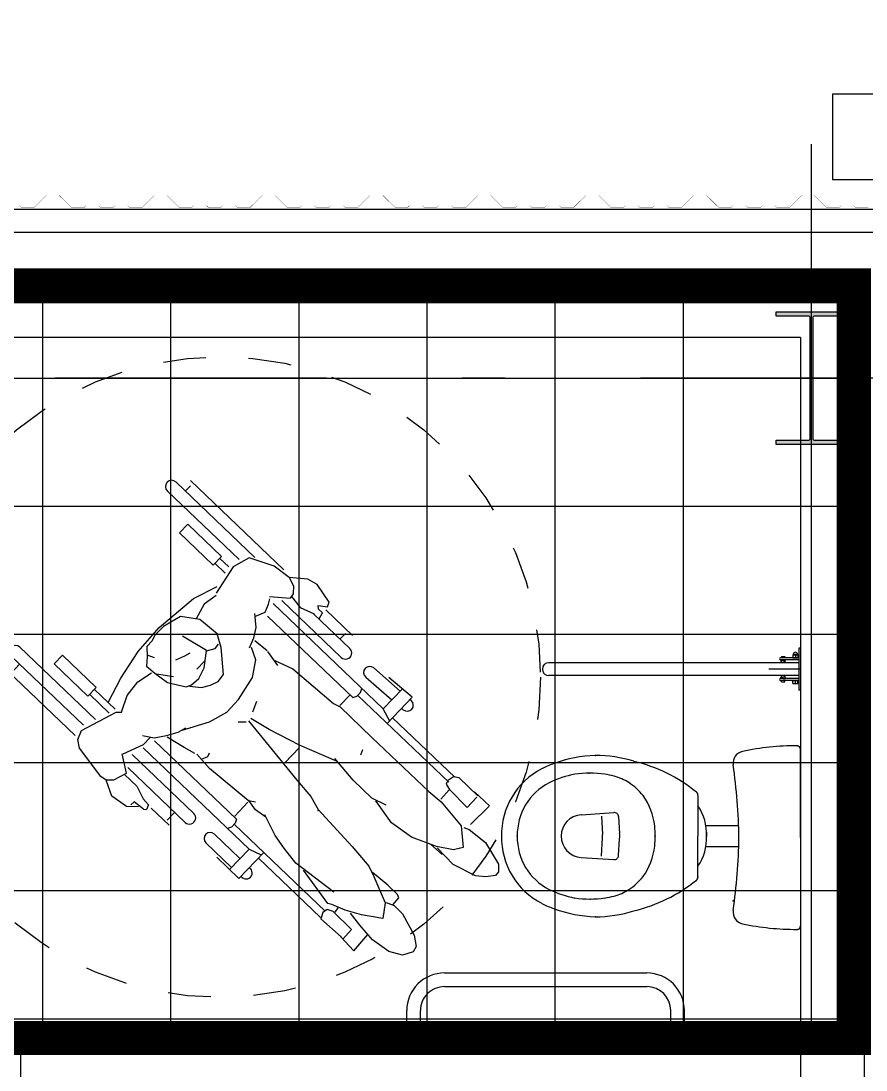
# Model space of a CAD drawing. Header units: millimetres. Extents: x -77 to 207, y -160 to 187.
# Drawn here: x -1.851 to 0.128, y 27.78 to 30.236 of the extents above; entities that cross this region are included whole.
import ezdxf
from ezdxf.xclip import XClip

# ---------------------------------------------------------------- set-up
doc = ezdxf.new("R2010")
doc.units = ezdxf.units.MM
doc.header["$LTSCALE"] = 0.1
doc.linetypes.add('X REF - ANELO INST bind$0$X REF - ANELO$0$DASHDOT2', pattern=[12.7, 6.35, -3.175, 0, -3.175])
doc.linetypes.add('X REF - ANELO INST bind$0$X REF - ANELO$0$HIDDEN2', pattern=[0.1875, 0.125, -0.0625])
for name, color, linetype in [('C03 PRY comun+papel kraft', 192, 'Continuous'), ('X REF - ANELO INST bind$0$X REF - ANELO EXT$0$E-REJILLAS', 8, 'Continuous'), ('X REF - ANELO INST bind$0$X REF - ANELO$0$A-CHAPA TRAPEZOIDAL', 8, 'Continuous'), ('X REF - ANELO INST bind$0$X REF - ANELO$0$A-LADRILLO HUECO 12', 7, 'Continuous'), ('X REF - ANELO INST bind$0$X REF - ANELO$0$E-GENERAL', 8, 'Continuous'), ('X REF - ANELO INST bind$0$X REF - ANELO$0$E-SANITARIO', 8, 'Continuous'), ('X REF - ANELO INST bind$0$X REF - ANELO$0$MET-COLUMNA METALICA', 7, 'Continuous'), ('X REF - ANELO INST bind$0$X REF - ANELO$0$MET-CORREAS DE CV', 7, 'Continuous'), ('X REF - ANELO INST bind$0$X REF - ANELO$0$MET-EJE CABRIADAS', 8, 'X REF - ANELO INST bind$0$X REF - ANELO$0$DASHDOT2'), ('X REF - ANELO INST bind$0$X REF - ANELO$0$MET-LANA VIDRIO', 8, 'Continuous')]:
    doc.layers.add(name, color=color, linetype=linetype)
doc.linetypes.add('X REF - ANELO INST bind$0$X REF - ANELO$0$REFERENCIAL CORTE TRANSVERSAL WM$0$BATTING', pattern='A,0.00254,-2.54,[134,ltypeshp.shx,S=2.54,R=0,X=-2.54,Y=0],-5.08,[134,ltypeshp.shx,S=2.54,R=180,X=2.54,Y=0],-2.54', length=10.16254)

# ---------------------------------------------------------------- blocks, each defined once
blk = doc.blocks.new('X REF - ANELO INST bind$0$X REF - ANELO$0$CMETP')
at = {"layer": 'X REF - ANELO INST bind$0$X REF - ANELO$0$MET-COLUMNA METALICA'}
blk.add_hatch(color=256, dxfattribs=at).paths.add_polyline_path([(-0.0825, 0), (-0.0825, 0.0097), (-0.0073, 0.0097, 0.414214), (-0.0029, 0.0141), (-0.0029, 0.2958, 0.414214), (-0.0073, 0.3002), (-0.0825, 0.3002), (-0.0825, 0.31), (0.0825, 0.31), (0.0825, 0.3002), (0.0073, 0.3002, 0.414214), (0.0029, 0.2958), (0.0029, 0.0141, 0.414214), (0.0073, 0.0097), (0.0825, 0.0097), (0.0825, 0)])
blk.add_lwpolyline([(0.0825, 0.3002), (0.0825, 0.31), (-0.0825, 0.31), (-0.0825, 0.3002), (-0.0073, 0.3002, -0.414214), (-0.0029, 0.2958), (-0.0029, 0.0141, -0.414214), (-0.0073, 0.0097), (-0.0825, 0.0097), (-0.0825, 0), (0.0825, 0), (0.0825, 0.0097), (0.0073, 0.0097, -0.414214), (0.0029, 0.0141), (0.0029, 0.2958, -0.414214), (0.0073, 0.3002)], format="xyb", close=True, dxfattribs=at)
blk = doc.blocks.new('X REF - ANELO INST bind$0$X REF - ANELO$0$PEPLN005')
at = {"layer": 'X REF - ANELO INST bind$0$X REF - ANELO$0$E-GENERAL'}
for p, q in [((-0.1257, 0.3327), (-0.1594, 0.305)), ((-0.1009, 0.339), (-0.1257, 0.3327)), ((-0.0521, 0.3281), (-0.1009, 0.339)), ((-0.047, 0.3173), (-0.0521, 0.3281)), ((-0.1807, 0.3097), (-0.4835, 0.3097)), ((-0.475, 0.3002), (-0.475, 0.2843)), ((-0.2034, 0.3002), (-0.2591, 0.2734)), ((-0.1594, 0.305), (-0.2034, 0.3002)), ((-0.1594, 0.305), (-0.1386, 0.2981)), ((-0.1386, 0.2981), (-0.1265, 0.2839)), ((-0.0653, 0.3047), (-0.047, 0.3173)), ((-0.0587, 0.2988), (-0.0653, 0.3047)), ((-0.0459, 0.299), (-0.0587, 0.2988)), ((-0.0421, 0.2837), (-0.0459, 0.299)), ((0.0415, 0.3097), (-0.045, 0.3097)), ((0.0262, 0.2828), (0.0262, 0.3013)), ((0.2423, 0.3014), (0.1707, 0.2975)), ((0.2123, 0.235), (0.2123, 0.2998)), ((0.2423, 0.2168), (0.2423, 0.3014)), ((-0.5055, 0.2835), (-0.2504, 0.2835)), ((-0.2591, 0.2734), (-0.2719, 0.2325)), ((-0.1618, 0.2413), (-0.1242, 0.272)), ((-0.1265, 0.2839), (-0.1242, 0.272)), ((-0.1248, 0.2769), (-0.0925, 0.2722)), ((-0.0925, 0.2722), (-0.0585, 0.2839)), ((-0.0595, 0.2835), (0.0579, 0.2835)), ((0.2123, 0.2929), (0.1297, 0.289)), ((0.2462, 0.2944), (0.2423, 0.2943)), ((-0.2732, 0.2543), (-0.5055, 0.2543)), ((0.0579, 0.2543), (-0.1348, 0.2543)), ((0.131, 0.2607), (0.2122, 0.2644)), ((0.2423, 0.2658), (0.2475, 0.2661)), ((-0.4173, 0.2314), (-0.4173, 0.2033)), ((-0.3082, 0.2314), (-0.4173, 0.2314)), ((-0.3082, 0.2033), (-0.3082, 0.2314)), ((-0.3075, 0.2254), (-0.2789, 0.2254)), ((-0.2719, 0.2325), (-0.258, 0.1604)), ((-0.1517, 0.2268), (-0.1579, 0.2375)), ((-0.1439, 0.2074), (-0.1517, 0.2268)), ((0.2123, 0.235), (-0.1448, 0.235)), ((0.1472, 0.2262), (0.1425, 0.235)), ((0.1472, 0.2137), (0.1472, 0.2262)), ((0.2126, 0.2348), (0.2418, 0.225)), ((0.4438, 0.2352), (0.2423, 0.2352)), ((0.4412, 0.2342), (0.4376, 0.2175)), ((0.4522, 0.2416), (0.4412, 0.2342)), ((0.513, 0.2408), (0.4522, 0.2416)), ((0.5488, 0.2435), (0.5007, 0.2428)), ((0.5137, 0.2041), (0.5135, 0.2369)), ((0.5489, 0.2424), (0.5465, 0.1808)), ((-0.4173, 0.2033), (-0.3082, 0.2033)), ((-0.3081, 0.209), (-0.2746, 0.209)), ((-0.1543, 0.1837), (-0.1439, 0.2074)), ((-0.1334, 0.2049), (0.1425, 0.2049)), ((0.1329, 0.1705), (0.1333, 0.2051)), ((0.1425, 0.2049), (0.1472, 0.2137)), ((0.1476, 0.2171), (0.4416, 0.2171)), ((0.4379, 0.2165), (0.4406, 0.2094)), ((0.4406, 0.2094), (0.4551, 0.206)), ((0.5137, 0.2041), (0.4551, 0.206)), ((0.4552, 0.2048), (0.4559, 0.1753)), ((-0.2875, 0.1146), (-0.2667, 0.1738)), ((-0.1343, 0.167), (-0.1593, 0.1885)), ((0.553, 0.1701), (0.6019, 0.1747)), ((0.6019, 0.1747), (0.6586, 0.1588)), ((-0.2539, 0.157), (-0.2607, 0.1225)), ((-0.1216, 0.1463), (-0.1343, 0.167)), ((-0.0497, 0.1416), (-0.0056, 0.1562)), ((-0.0056, 0.1562), (0.1192, 0.1639)), ((0.1192, 0.1639), (0.1362, 0.1692)), ((0.1362, 0.1692), (0.2395, 0.168)), ((0.2395, 0.168), (0.4232, 0.1696)), ((0.4232, 0.1696), (0.4609, 0.1715)), ((0.4609, 0.1715), (0.5329, 0.1635)), ((0.5329, 0.1635), (0.5721, 0.1299)), ((0.5409, 0.1649), (0.553, 0.1701)), ((0.6586, 0.1588), (0.6711, 0.1458)), ((-0.1126, 0.122), (-0.1216, 0.1463)), ((-0.1155, 0.1429), (-0.0789, 0.1462)), ((-0.083, 0.1118), (-0.1103, 0.1259)), ((-0.0764, 0.1448), (-0.037, 0.1373)), ((0.2438, 0.1324), (0.2489, 0.1203)), ((0.5721, 0.1299), (0.5592, 0.11)), ((0.6715, 0.1348), (0.6581, 0.1171)), ((0.6711, 0.1458), (0.6715, 0.1348)), ((-0.2988, 0.01), (-0.2875, 0.1146)), ((-0.2607, 0.1225), (-0.25, 0.0846)), ((-0.0602, 0.0766), (-0.083, 0.1118)), ((0.5592, 0.11), (0.5254, 0.0886)), ((0.6389, 0.102), (0.5829, 0.085)), ((0.6581, 0.1171), (0.6389, 0.102)), ((-0.2428, 0.0897), (-0.2804, 0.0633)), ((-0.1904, 0.0933), (-0.2428, 0.0897)), ((-0.1614, 0.0765), (-0.1904, 0.0933)), ((-0.1699, 0.0653), (-0.1712, 0.0785)), ((-0.1133, 0.0346), (-0.1614, 0.0765)), ((-0.0476, 0.017), (-0.0602, 0.0766)), ((0.373, 0.0769), (0.3374, 0.0661)), ((0.5254, 0.0886), (0.4672, 0.0639)), ((0.5473, 0.0843), (0.5109, 0.0825)), ((0.5829, 0.085), (0.5283, 0.0877)), ((-0.2804, 0.0633), (-0.2927, 0.0189)), ((-0.1806, 0.047), (-0.1699, 0.0653)), ((0.2178, 0.071), (0.1293, 0.0381)), ((0.2771, 0.0659), (0.2104, 0.0727)), ((0.3374, 0.0661), (0.2771, 0.0659)), ((0.4105, 0.056), (0.3481, 0.0675)), ((0.4672, 0.0639), (0.4105, 0.056)), ((-0.1814, 0.0475), (-0.2453, 0.033)), ((-0.1568, 0.0146), (-0.1806, 0.047)), ((-0.1673, 0.0007), (-0.1671, 0.0276)), ((-0.1113, 0.0142), (-0.1133, 0.0346)), ((-0.0139, 0.0423), (-0.0036, 0.018)), ((0.1293, 0.0381), (0.0528, 0.0154)), ((0.133, -0.0157), (0.1333, 0.0344)), ((-0.2947, -0.0644), (-0.2988, 0.01)), ((-0.2927, 0.0189), (-0.2934, -0.0094)), ((-0.2181, -0.0175), (-0.209, 0.0036)), ((-0.209, 0.0036), (-0.205, 0.0174)), ((-0.1488, -0.0122), (-0.1568, 0.0146)), ((-0.1182, -0.0041), (-0.1113, 0.0142)), ((-0.0467, -0.0235), (-0.0476, 0.017)), ((0.0528, 0.0154), (0.0041, 0.0046)), ((-0.2934, -0.0094), (-0.2891, -0.0235)), ((-0.2891, -0.0235), (-0.2888, -0.0422)), ((-0.1523, -0.0403), (-0.13, -0.0229)), ((-0.1508, -0.0343), (-0.1488, -0.0122)), ((-0.13, -0.0229), (-0.1182, -0.0041)), ((-0.0604, -0.0679), (-0.0467, -0.0235)), ((0.0019, -0.0092), (-0.0117, -0.0225)), ((0.0035, -0.0031), (0.1825, -0.0258)), ((-0.2888, -0.0422), (-0.2713, -0.059)), ((-0.2728, -0.0552), (-0.2583, -0.0489)), ((-0.1951, -0.0695), (-0.1565, -0.0466)), ((-0.1565, -0.0466), (-0.1508, -0.0343)), ((0.1825, -0.0258), (0.2317, -0.0306)), ((0.2317, -0.0306), (0.2651, -0.0406)), ((0.2651, -0.0406), (0.3825, -0.0482)), ((0.2651, -0.0406), (0.267, -0.044)), ((0.3825, -0.0482), (0.4429, -0.0542)), ((-0.2818, -0.1376), (-0.2947, -0.0644)), ((-0.2713, -0.059), (-0.2577, -0.0758)), ((-0.2318, -0.0742), (-0.1951, -0.0695)), ((-0.1949, -0.05), (-0.2273, -0.0724)), ((-0.0934, -0.1261), (-0.0604, -0.0679)), ((0.4429, -0.0542), (0.4676, -0.0635)), ((0.5052, -0.0553), (0.4588, -0.0588)), ((0.4676, -0.0635), (0.5297, -0.0899)), ((0.5369, -0.0558), (0.5052, -0.0553)), ((0.5445, -0.0593), (0.5369, -0.0558)), ((0.5458, -0.0812), (0.5445, -0.0593)), ((-0.2577, -0.0758), (-0.2318, -0.0742)), ((-0.247, -0.1162), (-0.238, -0.0792)), ((0.5297, -0.0899), (0.5507, -0.1204)), ((0.5305, -0.0877), (0.5488, -0.0799)), ((0.5488, -0.0799), (0.5768, -0.0807)), ((0.5768, -0.0807), (0.6309, -0.098)), ((0.6309, -0.098), (0.6524, -0.1133)), ((-0.2425, -0.157), (-0.247, -0.1162)), ((-0.0971, -0.1359), (-0.0912, -0.1162)), ((-0.0077, -0.1294), (-0.0103, -0.1207)), ((0.5507, -0.1204), (0.5087, -0.1483)), ((0.6524, -0.1133), (0.6562, -0.1279)), ((-0.2638, -0.1992), (-0.2818, -0.1376)), ((-0.1112, -0.1608), (-0.0971, -0.1359)), ((-0.0342, -0.1457), (-0.0624, -0.1523)), ((0.0148, -0.1471), (-0.0294, -0.1432)), ((-0.0136, -0.1439), (-0.0077, -0.1294)), ((0.1333, -0.1382), (0.0148, -0.1471)), ((0.1593, -0.1425), (0.1332, -0.1371)), ((0.1467, -0.1295), (0.1333, -0.1382)), ((0.135, -0.1866), (0.1343, -0.1417)), ((0.1886, -0.1383), (0.1593, -0.1425)), ((0.2344, -0.1544), (0.1836, -0.136)), ((0.6562, -0.1279), (0.6434, -0.1502)), ((-0.2256, -0.1941), (-0.2425, -0.157)), ((-0.1289, -0.1846), (-0.1112, -0.1608)), ((-0.0624, -0.1523), (-0.1073, -0.1621)), ((0.2689, -0.161), (0.2344, -0.1544)), ((0.3141, -0.1674), (0.2689, -0.161)), ((0.4255, -0.1551), (0.3141, -0.1674)), ((0.4335, -0.1843), (0.3386, -0.1668)), ((0.4734, -0.1673), (0.4418, -0.1792)), ((0.5087, -0.1483), (0.4734, -0.1673)), ((0.5224, -0.1687), (0.488, -0.1635)), ((0.568, -0.1725), (0.5224, -0.1687)), ((0.5544, -0.2218), (0.5513, -0.1711)), ((0.6144, -0.1666), (0.568, -0.1725)), ((0.6434, -0.1502), (0.6144, -0.1666)), ((-0.3082, -0.1932), (-0.4173, -0.1932)), ((-0.4173, -0.1932), (-0.4173, -0.2213)), ((-0.3082, -0.2213), (-0.3082, -0.1932)), ((-0.2338, -0.2027), (-0.2256, -0.1941)), ((-0.152, -0.1998), (-0.1289, -0.1846)), ((-0.1356, -0.2127), (-0.1357, -0.1903)), ((-0.1234, -0.1891), (0.1425, -0.1891)), ((0.1425, -0.1891), (0.1472, -0.1979)), ((0.4418, -0.1792), (0.4335, -0.1843)), ((0.4422, -0.195), (0.44, -0.2072)), ((0.4557, -0.1887), (0.4422, -0.195)), ((0.5158, -0.1897), (0.4557, -0.1887)), ((0.4578, -0.175), (0.4591, -0.1872)), ((0.5158, -0.1897), (0.5163, -0.2197)), ((-0.3081, -0.2155), (-0.2447, -0.2155)), ((-0.3075, -0.1992), (-0.2404, -0.1992)), ((-0.2635, -0.29), (-0.2338, -0.2027)), ((-0.1548, -0.262), (-0.1356, -0.2127)), ((0.2123, -0.2192), (-0.1305, -0.2192)), ((0.1472, -0.2104), (0.1425, -0.2192)), ((0.1472, -0.1979), (0.1472, -0.2104)), ((0.1476, -0.2013), (0.4416, -0.2013)), ((0.2123, -0.2192), (0.2123, -0.2853)), ((0.2126, -0.2189), (0.2418, -0.2092)), ((0.2423, -0.201), (0.2423, -0.2855)), ((0.4438, -0.2193), (0.2423, -0.2193)), ((0.44, -0.2072), (0.4468, -0.2211)), ((0.4468, -0.2211), (0.51, -0.2189)), ((0.5084, -0.2196), (0.5544, -0.2218)), ((-0.4173, -0.2213), (-0.3082, -0.2213)), ((-0.5025, -0.2484), (-0.2575, -0.2484)), ((-0.1179, -0.2892), (-0.1564, -0.2633)), ((-0.1391, -0.2484), (0.0609, -0.2484)), ((0.1292, -0.25), (0.2105, -0.25)), ((0.2433, -0.25), (0.2458, -0.25)), ((-0.2689, -0.2776), (-0.5025, -0.2776)), ((-0.4752, -0.3031), (-0.4752, -0.279)), ((-0.2547, -0.3108), (-0.2635, -0.29)), ((-0.129, -0.321), (-0.1179, -0.2892)), ((0.0609, -0.2776), (-0.1248, -0.2776)), ((-0.1189, -0.2945), (-0.0795, -0.2939)), ((-0.0795, -0.2939), (-0.0481, -0.3054)), ((0.0271, -0.3031), (0.0271, -0.279)), ((0.2123, -0.2784), (0.1292, -0.2784)), ((0.2423, -0.2855), (0.1706, -0.285)), ((0.2458, -0.2784), (0.242, -0.2784)), ((-0.266, -0.3083), (-0.4863, -0.3083)), ((-0.2383, -0.3227), (-0.2547, -0.3108)), ((-0.0481, -0.3054), (-0.0294, -0.3068)), ((-0.0309, -0.3226), (-0.0253, -0.3186)), ((-0.0294, -0.3068), (-0.0253, -0.3186)), ((0.0386, -0.3083), (-0.0193, -0.3083)), ((-0.1561, -0.3366), (-0.2383, -0.3227)), ((-0.1415, -0.3338), (-0.1561, -0.3366)), ((-0.1054, -0.3516), (-0.1415, -0.3338)), ((-0.1408, -0.3325), (-0.129, -0.321)), ((-0.0431, -0.3269), (-0.0638, -0.3457)), ((-0.059, -0.3253), (-0.0593, -0.3359)), ((-0.0309, -0.3226), (-0.059, -0.3253)), ((-0.0638, -0.3457), (-0.1054, -0.3516))]:
    blk.add_line(p, q, dxfattribs=at)
for centre, radius, start, end in [((-0.5055, 0.2689), 0.0146, 90, 270), ((0.0579, 0.2689), 0.0146, 270, 90), ((0.1304, 0.2748), 0.0142, 92.6629, 272.6629), ((0.2469, 0.2803), 0.0142, 272.6629, 92.6629), ((-0.5025, -0.263), 0.0146, 90, 270), ((0.0609, -0.263), 0.0146, 270, 90), ((0.1292, -0.2642), 0.0142, 90, 270), ((0.2458, -0.2642), 0.0142, 270, 90)]:
    blk.add_arc(centre, radius, start, end, dxfattribs=at)
blk = doc.blocks.new('X REF - ANELO INST bind$0$X REF - ANELO$0$INODORO DISC')
at = {"layer": 'X REF - ANELO INST bind$0$X REF - ANELO$0$E-SANITARIO'}
for p, q in [((0, 0), (0, 0.207)), ((0.24, 0.0918), (0.24, -0.0035)), ((0.5133, 0.0464), (0.4365, 0.0516)), ((0.4259, 0.0422), (0.4233, 0.0026)), ((0.466, 0.0434), (0.4632, 0.0001)), ((0, 0), (0, -0.207)), ((0.1456, 0.0215), (0.2214, 0.0215)), ((0.22, -0.0124), (0.22, -0.0035)), ((0.24, -0.0988), (0.24, -0.0035)), ((0.4259, -0.0492), (0.4233, -0.0096)), ((0.466, -0.0504), (0.4632, -0.0071)), ((0.144, -0.0273), (0.2212, -0.0273)), ((0.5133, -0.0534), (0.4365, -0.0586))]:
    blk.add_line(p, q, dxfattribs=at)
for centre, radius, start, end in [((0.008, 0.207), 0.008, 90, 180), ((0.008, -0.4096), 0.6246, 78.2205, 90), ((0.1298, 0.1744), 0.028, 351.7105, 78.2205), ((0.4835, -0.1331), 0.3186, 90.6229, 107.0608), ((0.468, -0.1323), 0.318, 69.974, 87.8373), ((1.4479, -0.0176), 1.304, 171.7105, 179.2262), ((0.475, -0.186), 0.3675, 103.3744, 129.0081), ((0.4549, -0.155), 0.3439, 64.2643, 69.22), ((0.5255, -0.001), 0.1745, 358.9584, 62.9691), ((0.4747, 0.0026), 0.1398, 106.0309, 121.526), ((0.4939, -0.087), 0.2313, 98.9235, 104.4638), ((0.493, -0.1023), 0.2462, 81.8288, 98.1712), ((0.4826, -0.0947), 0.2405, 64.0102, 79.1199), ((0.25, 0.0918), 0.01, 129.0081, 180), ((0.493, -0.0135), 0.1632, 124.0428, 139.9697), ((0.5255, -0.001), 0.1375, 358.9584, 62.9691), ((0.4977, 0.0016), 0.1578, 145.2887, 173.2841), ((0.3325, 0.0028), 0.1127, 145.1811, 183.1981), ((0.4359, 0.0416), 0.01, 86.1297, 176.395), ((0.51, -0.0035), 0.05, 273.7775, 86.2225), ((0.6191, -0.0035), 0.2791, 175.1511, 180), ((0.6094, -0.01), 0.1865, 176.1041, 177.9929), ((0.5226, -0.0035), 0.0595, 176.5742, 183.4258), ((1.4479, 0.0176), 1.304, 180.7738, 188.2895), ((0.3325, -0.0098), 0.1127, 176.8019, 214.8189), ((0.6191, -0.0035), 0.2791, 180, 184.8489), ((0.6094, 0.003), 0.1865, 182.0071, 183.8959), ((0.5255, -0.006), 0.1375, 297.0309, 1.0416), ((0.5255, -0.006), 0.1745, 297.0309, 1.0416), ((0.4977, -0.0086), 0.1578, 186.7159, 214.7113), ((0.4359, -0.0486), 0.01, 183.605, 273.8703), ((0.25, -0.0988), 0.01, 180, 230.9919), ((0.475, 0.179), 0.3675, 230.9919, 256.6256), ((0.493, 0.0065), 0.1632, 220.0303, 235.9572), ((0.4747, -0.0096), 0.1398, 238.474, 253.9691), ((0.4939, 0.08), 0.2313, 255.5362, 261.0765), ((0.4826, 0.0877), 0.2405, 280.8801, 295.9898), ((0.1298, -0.1744), 0.028, 281.7795, 8.2895), ((0.493, 0.0952), 0.2462, 261.8288, 278.1712), ((0.4549, 0.148), 0.3439, 290.78, 295.7357), ((0.4835, 0.126), 0.3186, 252.9392, 269.3771), ((0.468, 0.1253), 0.318, 272.1627, 290.026), ((0.008, -0.207), 0.008, 180, 270), ((0.008, 0.4096), 0.6246, 270, 281.7795)]:
    blk.add_arc(centre, radius, start, end, dxfattribs=at)
for p in [(0.008, 0.215), (0.48, 0.1855), (0.1578, 0.1477), (0.4925, 0.144), (0.24, 0.0918), (0.24, 0.0918), (0.241, 0.0961), (0.22, -0.0035), (0.34, -0.0035), (0.663, -0.0035), (0.241, -0.1031), (0.4955, -0.151), (0.48, -0.1925), (0.008, -0.215)]:
    blk.add_point(p, dxfattribs=at)
blk = doc.blocks.new('X REF - ANELO INST bind$0$X REF - ANELO$0$BARRAL MOVIL DISC')
at = {"layer": 'X REF - ANELO INST bind$0$X REF - ANELO$0$E-GENERAL'}
for p, q in [((0, -0.049), (0, 0.049)), ((0, 0.049), (0.004, 0.049)), ((0.004, -0.049), (0.004, 0.049)), ((0.004, 0.0262), (0.047, 0.0262)), ((0.0058, 0.0338), (0.0058, 0.0264)), ((0.0178, 0.0338), (0.0058, 0.0338)), ((0.0178, 0.0264), (0.0058, 0.0264)), ((0.0118, 0.0338), (0.0118, 0.0264)), ((0.0178, 0.0338), (0.0178, 0.0264)), ((0.0443, 0.0298), (0.0369, 0.0298)), ((0.0369, 0.0298), (0.0369, 0.0261)), ((0.0443, 0.0298), (0.0443, 0.0261)), ((0, 0), (0.0739, 0)), ((0.004, 0.0222), (0.047, 0.0222)), ((0.004, 0.015), (0.589, 0.015)), ((0.0369, 0.0199), (0.0347, 0.0199)), ((0.0406, 0.022), (0.0357, 0.022)), ((0.0406, 0.0201), (0.0357, 0.0201)), ((0.0369, 0.0201), (0.0369, 0.0199)), ((0.0406, 0.022), (0.0456, 0.022)), ((0.0406, 0.0201), (0.0456, 0.0201)), ((0.0443, 0.0201), (0.0443, 0.0199)), ((0.0443, 0.0199), (0.0465, 0.0199)), ((0.004, -0.015), (0.589, -0.015)), ((0.004, -0.0222), (0.047, -0.0222)), ((0.0369, -0.0199), (0.0347, -0.0199)), ((0.0406, -0.0201), (0.0357, -0.0201)), ((0.0406, -0.022), (0.0357, -0.022)), ((0.0369, -0.0201), (0.0369, -0.0199)), ((0.0406, -0.0201), (0.0456, -0.0201)), ((0.0406, -0.022), (0.0456, -0.022)), ((0.0443, -0.0199), (0.0465, -0.0199)), ((0.0443, -0.0201), (0.0443, -0.0199)), ((0, -0.049), (0.004, -0.049)), ((0.004, -0.0262), (0.047, -0.0262)), ((0.0058, -0.0338), (0.0058, -0.0264)), ((0.0178, -0.0264), (0.0058, -0.0264)), ((0.0178, -0.0338), (0.0058, -0.0338)), ((0.0148, -0.0348), (0.0088, -0.0348)), ((0.0118, -0.0338), (0.0118, -0.0264)), ((0.0178, -0.0338), (0.0178, -0.0264)), ((0.0369, -0.0298), (0.0369, -0.0261)), ((0.0443, -0.0298), (0.0369, -0.0298)), ((0.0443, -0.0298), (0.0443, -0.0261))]:
    blk.add_line(p, q, dxfattribs=at)
for centre, radius, start, end in [((0.047, 0.0242), 0.002, 270, 90), ((0.0357, 0.0211), 0.000924, 90, 270), ((0.0406, 0.0224), 0.0064, 203.1798, 336.8202), ((0.0456, 0.0211), 0.000924, 270, 90), ((0.589, 0), 0.015, 270, 90), ((0.0406, -0.0224), 0.0064, 23.1798, 156.8202), ((0.0357, -0.0211), 0.000924, 90, 270), ((0.0456, -0.0211), 0.000924, 270, 90), ((0.047, -0.0242), 0.002, 270, 90), ((0.0088, -0.0297), 0.00505, 233.5393, 306.4607), ((0.0118, -0.0343), 0.00515, 180, 0), ((0.0148, -0.0297), 0.00505, 233.5393, 306.4607)]:
    blk.add_arc(centre, radius, start, end, dxfattribs=at)
blk = doc.blocks.new('X REF - ANELO INST bind$0$X REF - ANELO$0$BARRAL FIJO DISC')
at = {"layer": 'X REF - ANELO INST bind$0$X REF - ANELO$0$E-GENERAL'}
for p, q in [((-0.325, 0.0827), (-0.325, 0.0561)), ((-0.293, 0.0827), (-0.325, 0.0827)), ((-0.293, 0.0827), (-0.293, 0.0561)), ((0.293, 0.0827), (0.293, 0.0561)), ((0.325, 0.0827), (0.293, 0.0827)), ((0.325, 0.0827), (0.325, 0.0561)), ((0.2369, 0), (-0.2369, 0)), ((0.2369, -0.032), (-0.2369, -0.032))]:
    blk.add_line(p, q, dxfattribs=at)
for centre, radius, start, end in [((-0.2369, 0.0561), 0.0881, 180, 270), ((-0.2369, 0.0561), 0.0561, 180, 270), ((0.2369, 0.0561), 0.0881, 270, 0), ((0.2369, 0.0561), 0.0561, 270, 0)]:
    blk.add_arc(centre, radius, start, end, dxfattribs=at)
blk = doc.blocks.new('X REF - ANELO INST bind$0$X REF - ANELO EXT$0$rpluvial')
blk.add_lwpolyline([(1964.5718, 1190.3267), (1964.8718, 1190.3267), (1964.8718, 1190.5267), (1964.5718, 1190.5267)], close=True)
blk = doc.blocks.new('X REF - ANELO INST bind$0$X REF - ANELO EXT')
at = {"layer": 'X REF - ANELO INST bind$0$X REF - ANELO EXT$0$E-REJILLAS'}
blk.add_blockref('X REF - ANELO INST bind$0$X REF - ANELO EXT$0$rpluvial', (-1964.5226, -1160.4615, 0.0311), dxfattribs=at)
blk = doc.blocks.new('X REF - ANELO INST bind$0$X REF - ANELO')
at = {"layer": 'X REF - ANELO INST bind$0$X REF - ANELO$0$A-CHAPA TRAPEZOIDAL'}
for points in [[(-1.6057, 29.8038, 0.0006, 0.0006, 0), (-1.6309, 29.8038, 0.0006, 0.0006, 0), (-1.6349, 29.7998, 0.0006, 0.0006, 0), (-1.6649, 29.7998, 0.0006, 0.0006, 0), (-1.6689, 29.8038, 0.0006, 0.0006, 0), (-1.6989, 29.8038, 0.0006, 0.0006, 0), (-1.7029, 29.7998, 0.0006, 0.0006, 0), (-1.7329, 29.7998, 0.0006, 0.0006, 0), (-1.7612, 29.828, 0.0006, 0.0006, 0), (-1.7912, 29.828, 0.0006, 0.0006, 0), (-1.8195, 29.7998, 0.0006, 0.0006, 0), (-1.8495, 29.7998, 0.0006, 0.0006, 0), (-1.8535, 29.8038, 0.0006, 0.0006, 0)], [(-0.3429, 29.8038, 0.0006, 0.0006, 0), (-0.368, 29.8038, 0.0006, 0.0006, 0), (-0.372, 29.7998, 0.0006, 0.0006, 0), (-0.402, 29.7998, 0.0006, 0.0006, 0), (-0.406, 29.8038, 0.0006, 0.0006, 0), (-0.436, 29.8038, 0.0006, 0.0006, 0), (-0.44, 29.7998, 0.0006, 0.0006, 0), (-0.47, 29.7998, 0.0006, 0.0006, 0), (-0.4983, 29.828, 0.0006, 0.0006, 0), (-0.5283, 29.828, 0.0006, 0.0006, 0), (-0.5566, 29.7998, 0.0006, 0.0006, 0), (-0.5866, 29.7998, 0.0006, 0.0006, 0), (-0.5906, 29.8038, 0.0006, 0.0006, 0), (-0.6206, 29.8038, 0.0006, 0.0006, 0), (-0.6246, 29.7998, 0.0006, 0.0006, 0), (-0.6546, 29.7998, 0.0006, 0.0006, 0), (-0.6586, 29.8038, 0.0006, 0.0006, 0), (-0.6886, 29.8038, 0.0006, 0.0006, 0), (-0.6926, 29.7998, 0.0006, 0.0006, 0), (-0.7226, 29.7998, 0.0006, 0.0006, 0), (-0.7509, 29.828, 0.0006, 0.0006, 0), (-0.7809, 29.828, 0.0006, 0.0006, 0), (-0.8092, 29.7998, 0.0006, 0.0006, 0), (-0.8392, 29.7998, 0.0006, 0.0006, 0), (-0.8432, 29.8038, 0.0006, 0.0006, 0), (-0.8732, 29.8038, 0.0006, 0.0006, 0), (-0.8772, 29.7998, 0.0006, 0.0006, 0), (-0.9072, 29.7998, 0.0006, 0.0006, 0), (-0.9112, 29.8038, 0.0006, 0.0006, 0), (-0.9412, 29.8038, 0.0006, 0.0006, 0), (-0.9452, 29.7998, 0.0006, 0.0006, 0), (-0.9752, 29.7998, 0.0006, 0.0006, 0), (-1.0035, 29.828, 0.0006, 0.0006, 0), (-1.0335, 29.828, 0.0006, 0.0006, 0), (-1.0617, 29.7998, 0.0006, 0.0006, 0), (-1.0917, 29.7998, 0.0006, 0.0006, 0), (-1.0957, 29.8038, 0.0006, 0.0006, 0), (-1.1257, 29.8038, 0.0006, 0.0006, 0), (-1.1297, 29.7998, 0.0006, 0.0006, 0), (-1.1597, 29.7998, 0.0006, 0.0006, 0), (-1.1637, 29.8038, 0.0006, 0.0006, 0), (-1.1937, 29.8038, 0.0006, 0.0006, 0), (-1.1977, 29.7998, 0.0006, 0.0006, 0), (-1.2277, 29.7998, 0.0006, 0.0006, 0), (-1.256, 29.828, 0.0006, 0.0006, 0), (-1.286, 29.828, 0.0006, 0.0006, 0), (-1.3143, 29.7998, 0.0006, 0.0006, 0), (-1.3443, 29.7998, 0.0006, 0.0006, 0), (-1.3483, 29.8038, 0.0006, 0.0006, 0), (-1.3783, 29.8038, 0.0006, 0.0006, 0), (-1.3823, 29.7998, 0.0006, 0.0006, 0), (-1.4123, 29.7998, 0.0006, 0.0006, 0), (-1.4163, 29.8038, 0.0006, 0.0006, 0), (-1.4463, 29.8038, 0.0006, 0.0006, 0), (-1.4503, 29.7998, 0.0006, 0.0006, 0), (-1.4803, 29.7998, 0.0006, 0.0006, 0), (-1.5086, 29.828, 0.0006, 0.0006, 0), (-1.5386, 29.828, 0.0006, 0.0006, 0), (-1.5669, 29.7998, 0.0006, 0.0006, 0), (-1.5969, 29.7998, 0.0006, 0.0006, 0), (-1.6009, 29.8038, 0.0006, 0.0006, 0), (-1.6309, 29.8038, 0.0006, 0.0006, 0), (-1.6349, 29.7998, 0.0006, 0.0006, 0), (-1.6649, 29.7998, 0.0006, 0.0006, 0), (-1.6689, 29.8038, 0.0006, 0.0006, 0), (-1.6989, 29.8038, 0.0006, 0.0006, 0), (-1.7029, 29.7998, 0.0006, 0.0006, 0), (-1.7329, 29.7998, 0.0006, 0.0006, 0), (-1.7612, 29.828, 0.0006, 0.0006, 0), (-1.7912, 29.828, 0.0006, 0.0006, 0), (-1.8195, 29.7998, 0, 0, 0)], [(0.1331, 29.7998, 0.0006, 0.0006, 0), (0.1031, 29.7998, 0.0006, 0.0006, 0), (0.0991, 29.8038, 0.0006, 0.0006, 0), (0.0691, 29.8038, 0.0006, 0.0006, 0), (0.0651, 29.7998, 0.0006, 0.0006, 0), (0.0351, 29.7998, 0.0006, 0.0006, 0), (0.0068, 29.828, 0.0006, 0.0006, 0), (-0.0232, 29.828, 0.0006, 0.0006, 0), (-0.0515, 29.7998, 0.0006, 0.0006, 0), (-0.0815, 29.7998, 0.0006, 0.0006, 0), (-0.0855, 29.8038, 0.0006, 0.0006, 0), (-0.1155, 29.8038, 0.0006, 0.0006, 0), (-0.1195, 29.7998, 0.0006, 0.0006, 0), (-0.1495, 29.7998, 0.0006, 0.0006, 0), (-0.1535, 29.8038, 0.0006, 0.0006, 0), (-0.1835, 29.8038, 0.0006, 0.0006, 0), (-0.1875, 29.7998, 0.0006, 0.0006, 0), (-0.2175, 29.7998, 0.0006, 0.0006, 0), (-0.2458, 29.828, 0.0006, 0.0006, 0), (-0.2758, 29.828, 0.0006, 0.0006, 0), (-0.304, 29.7998, 0.0006, 0.0006, 0), (-0.334, 29.7998, 0.0006, 0.0006, 0), (-0.338, 29.8038, 0.0006, 0.0006, 0), (-0.368, 29.8038, 0.0006, 0.0006, 0), (-0.372, 29.7998, 0.0006, 0.0006, 0), (-0.402, 29.7998, 0.0006, 0.0006, 0), (-0.406, 29.8038, 0.0006, 0.0006, 0), (-0.436, 29.8038, 0.0006, 0.0006, 0), (-0.44, 29.7998, 0.0006, 0.0006, 0), (-0.47, 29.7998, 0.0006, 0.0006, 0), (-0.4983, 29.828, 0.0006, 0.0006, 0), (-0.5283, 29.828, 0.0006, 0.0006, 0), (-0.5566, 29.7998, 0, 0, 0)]]:
    blk.add_lwpolyline(points, format="xyseb", dxfattribs=at)
at = {"layer": 'X REF - ANELO INST bind$0$X REF - ANELO$0$A-LADRILLO HUECO 12'}
for points in [[(-5.457, 26.655), (-5.457, 24.1844), (-5.3869, 24.1844), (-5.3869, 24.0344), (-5.607, 24.0344), (-5.607, 29.645), (0.1241, 29.645)], [(-0.0259, 29.495), (-5.442, 29.495), (-5.442, 26.82)], [(-1.8507, 25.7116), (-1.8507, 27.8925), (-0.0259, 27.8925), (-0.0259, 27.7125), (-1.6857, 27.7125), (-1.6857, 25.7116), (-1.7007, 25.7116), (-1.7007, 25.7116), (-1.8507, 25.7116)]]:
    blk.add_lwpolyline(points, dxfattribs=at)
at = {"layer": 'X REF - ANELO INST bind$0$X REF - ANELO$0$A-LADRILLO HUECO 12', "elevation": 0}
for points in [[(0.1241, 24.0344), (0.1241, 29.645)], [(-0.0259, 29.495), (-0.0259, 24.7828), (-0.0109, 24.7828), (-0.0109, 24.1844)]]:
    blk.add_lwpolyline(points, dxfattribs=at)
at = {"layer": 'X REF - ANELO INST bind$0$X REF - ANELO$0$E-GENERAL', "linetype": 'X REF - ANELO INST bind$0$X REF - ANELO$0$HIDDEN2'}
blk.add_circle((-1.3844, 28.7001, 0.0018), 0.75, dxfattribs=at)
at = {"layer": 'X REF - ANELO INST bind$0$X REF - ANELO$0$MET-CORREAS DE CV'}
for p, q in [((0.2791, 29.795), (-26.2426, 29.795)), ((0.1391, 29.655), (-26.2426, 29.655))]:
    blk.add_line(p, q, dxfattribs=at)
at = {"layer": 'X REF - ANELO INST bind$0$X REF - ANELO$0$MET-EJE CABRIADAS'}
for p, q in [((0, -0.8271, -0.0011), (0, 30.2363, -0.0011)), ((1.6043, 29.3999), (-54.2799, 29.3999))]:
    blk.add_line(p, q, dxfattribs=at)
at = {"layer": 'X REF - ANELO INST bind$0$X REF - ANELO$0$MET-LANA VIDRIO', "linetype": 'X REF - ANELO INST bind$0$X REF - ANELO$0$REFERENCIAL CORTE TRANSVERSAL WM$0$BATTING', "ltscale": 0.025}
blk.add_lwpolyline([(-26.2426, 29.7415), (0.229, 29.7415), (0.2292, 24.037)], dxfattribs=at)
blk.add_blockref('X REF - ANELO INST bind$0$X REF - ANELO EXT', (0, 0))
for name, p, rotation in [('X REF - ANELO INST bind$0$X REF - ANELO$0$PEPLN005', (-1.3185, 28.6024, 0.0004), 316.2639999710364), ('X REF - ANELO INST bind$0$X REF - ANELO$0$BARRAL MOVIL DISC', (-0.0259, 28.7186, 0), 180), ('X REF - ANELO INST bind$0$X REF - ANELO$0$INODORO DISC', (-0.0259, 28.3242, -0.0134), 180), ('X REF - ANELO INST bind$0$X REF - ANELO$0$BARRAL FIJO DISC', (-0.6225, 27.9752), 180)]:
    blk.add_blockref(name, p, dxfattribs=dict(rotation=rotation))
at = {"layer": 'X REF - ANELO INST bind$0$X REF - ANELO$0$MET-COLUMNA METALICA', "xscale": -1}
blk.add_blockref('X REF - ANELO INST bind$0$X REF - ANELO$0$CMETP', (-0.0001, 29.245, -0.0203), dxfattribs=at)
blk = doc.blocks.new('X REF - ANELO INST bind')
ref = blk.add_blockref('X REF - ANELO INST bind$0$X REF - ANELO', (0, 0))
XClip(ref).set_block_clipping_path([(-76.9680737415, -24.7711317477), (92.9860355418, 61.1669630168)])

msp = doc.modelspace()

# ---------------------------------------------------------------- hatches: boundary and pattern name
at = {"layer": 'C03 PRY comun+papel kraft'}
h = msp.add_hatch(dxfattribs=at)
h.set_pattern_fill('_USER', color=256, scale=0.3, double=1, pattern_type=0)
h.set_pattern_definition([(0, (0, 0), (0, 0.3), []), (90, (0, 0), (-0.3, 2e-17), [])])
h.paths.add_polyline_path([(-3.1007, 29.615), (0.0993, 29.615), (0.0993, 27.855), (-3.1007, 27.855)])

# ---------------------------------------------------------------- linework, layer by layer
at = {"layer": 'C03 PRY comun+papel kraft', "const_width": 0.08, "elevation": -0.0018}
msp.add_lwpolyline([(-3.1007, 29.615), (0.0993, 29.615), (0.0993, 27.855), (-3.1007, 27.855), (-3.1007, 29.615)], dxfattribs=at)

# ---------------------------------------------------------------- block references
msp.add_blockref('X REF - ANELO INST bind', (0, 0))

doc.saveas('drawing.dxf')
